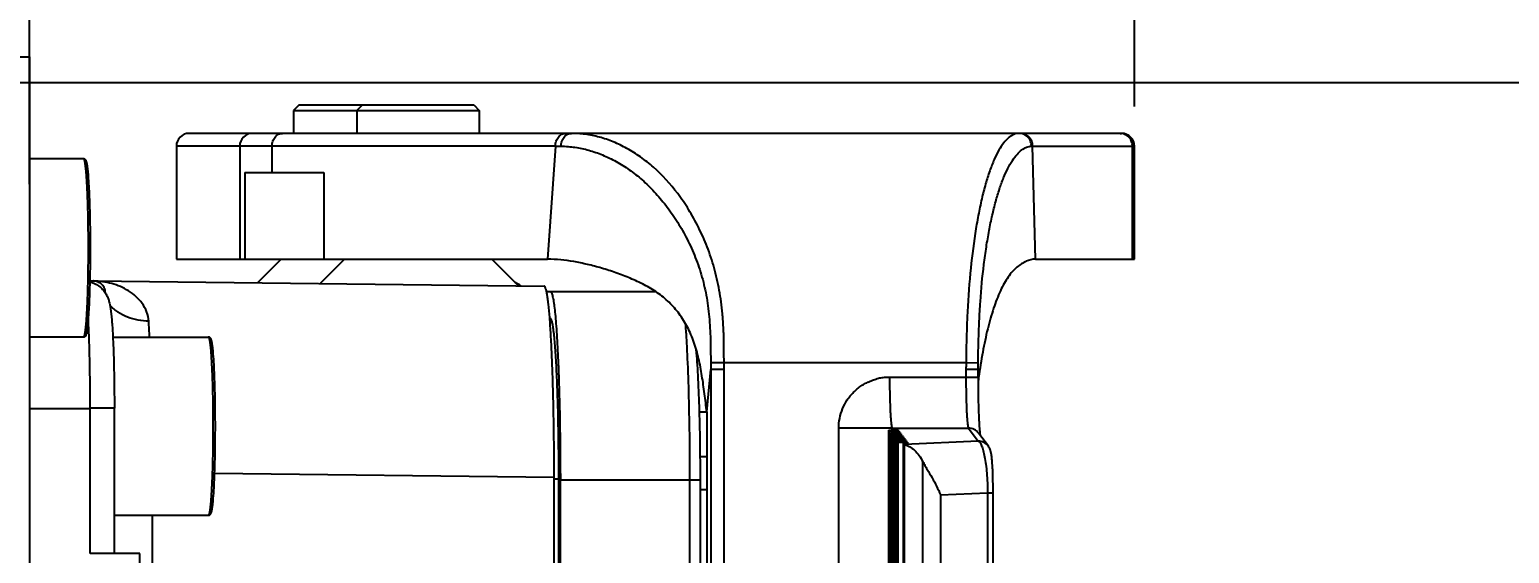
# Model space of a CAD drawing. Header units: millimetres. Extents: x 5828 to 6704, y 123 to 421.
# Drawn here: x 6440.183 to 6444.054, y 305.854 to 307.225 of the extents above; entities that cross this region are included whole.
import ezdxf

# ---------------------------------------------------------------- set-up
doc = ezdxf.new("R2010")
doc.units = ezdxf.units.MM
doc.layers.add('外形图', color=7, linetype='Continuous')
doc.layers.add('尺寸标注', color=7, linetype='Continuous')
doc.styles.add('微软雅黑', font='msyh.ttc', dxfattribs={"height": 1.5})
doc.dimstyles.new('尺寸标注_1_15比例', dxfattribs={"dimtxt": 1.5, "dimasz": 1.25, "dimexe": 0.5, "dimexo": 0.4, "dimgap": 0.5, "dimtad": 1, "dimdec": 1, "dimlfac": 15, "dimdsep": 46, "dimtxsty": '微软雅黑', "dimcen": 0.09, "dimadec": 0, "dimazin": 0, "dimtp": 0.01, "dimtm": 0.01, "dimtfac": 1, "dimtdec": 1, "dimtofl": 0, "dimtmove": 0, "dimatfit": 3, "dimfxl": 1, "dimtolj": 1, "dimarcsym": 0})

# ---------------------------------------------------------------- blocks, each defined once
blk = doc.blocks.new('*D773')
at = {"layer": 'Defpoints', "color": 0}
for p in [(6427.2498, 307.0871), (6427.2498, 299.8871), (6451.6761, 299.8871)]:
    blk.add_point(p, dxfattribs=at)
at = {"layer": '尺寸标注', "color": 0, "lineweight": -2}
for p, q in [((6451.6761, 307.0871), (6451.6761, 319.3456)), ((6427.6498, 307.0871), (6452.1761, 307.0871)), ((6451.6761, 305.8371), (6451.6761, 301.1371)), ((6427.6498, 299.8871), (6452.1761, 299.8871))]:
    blk.add_line(p, q, dxfattribs=at)
at = {"layer": '尺寸标注', "color": 0}
for points in [[(6451.8844, 305.8371), (6451.4677, 305.8371), (6451.6761, 307.0871)], [(6451.4677, 301.1371), (6451.8844, 301.1371), (6451.6761, 299.8871)]]:
    blk.add_solid(points, dxfattribs=at)
at = {"layer": '尺寸标注', "color": 0, "insert": (6450.3965, 314.5562), "char_height": 1.5, "attachment_point": 5, "rotation": 90, "style": '微软雅黑'}
blk.add_mtext('\\A1;\\A1;108±0.05', dxfattribs=at)
blk = doc.blocks.new('*D774')
at = {"layer": 'Defpoints', "color": 0}
for p in [(6436.4498, 308.0871), (6436.4498, 298.8871), (6458.2523, 298.8871)]:
    blk.add_point(p, dxfattribs=at)
at = {"layer": '尺寸标注', "color": 0, "lineweight": -2}
for p, q in [((6436.8498, 308.0871), (6458.7523, 308.0871)), ((6458.2523, 306.8371), (6458.2523, 300.1371)), ((6436.8498, 298.8871), (6458.7523, 298.8871))]:
    blk.add_line(p, q, dxfattribs=at)
at = {"layer": '尺寸标注', "color": 0}
for points in [[(6458.4607, 306.8371), (6458.044, 306.8371), (6458.2523, 308.0871)], [(6458.044, 300.1371), (6458.4607, 300.1371), (6458.2523, 298.8871)]]:
    blk.add_solid(points, dxfattribs=at)
at = {"layer": '尺寸标注', "color": 0, "insert": (6456.9733, 303.4871), "char_height": 1.5, "attachment_point": 5, "rotation": 90, "style": '微软雅黑'}
blk.add_mtext('\\A1;138', dxfattribs=at)
blk = doc.blocks.new('*D775')
at = {"layer": 'Defpoints', "color": 0}
for p in [(6440.1832, 318.1929), (6440.1832, 306.4204), (6426.0108, 303.4871)]:
    blk.add_point(p, dxfattribs=at)
at = {"layer": '尺寸标注', "color": 0, "lineweight": -2}
for p, q in [((6426.0108, 303.8871), (6426.0108, 318.6929)), ((6440.1832, 306.8204), (6440.1832, 318.6929)), ((6427.2608, 318.1929), (6438.9332, 318.1929))]:
    blk.add_line(p, q, dxfattribs=at)
at = {"layer": '尺寸标注', "color": 0}
for points in [[(6427.2608, 318.4013), (6427.2608, 317.9846), (6426.0108, 318.1929)], [(6438.9332, 317.9846), (6438.9332, 318.4013), (6440.1832, 318.1929)]]:
    blk.add_solid(points, dxfattribs=at)
at = {"layer": '尺寸标注', "color": 0, "insert": (6433.097, 319.472), "char_height": 1.5, "attachment_point": 5, "style": '微软雅黑'}
blk.add_mtext('\\A1;212.6', dxfattribs=at)
blk = doc.blocks.new('*D776')
at = {"layer": 'Defpoints', "color": 0}
for p in [(6443.0729, 318.1839), (6443.0729, 306.6242), (6440.1832, 306.4204)]:
    blk.add_point(p, dxfattribs=at)
at = {"layer": '尺寸标注', "color": 0, "lineweight": -2}
for p, q in [((6440.1832, 306.8204), (6440.1832, 318.6839)), ((6443.0729, 307.0242), (6443.0729, 318.6839)), ((6438.9332, 318.1839), (6437.6832, 318.1839)), ((6444.3229, 318.1839), (6445.5729, 318.1839))]:
    blk.add_line(p, q, dxfattribs=at)
at = {"layer": '尺寸标注', "color": 0}
for points in [[(6438.9332, 317.9755), (6438.9332, 318.3922), (6440.1832, 318.1839)], [(6444.3229, 318.3922), (6444.3229, 317.9755), (6443.0729, 318.1839)]]:
    blk.add_solid(points, dxfattribs=at)
at = {"layer": '尺寸标注', "color": 0, "insert": (6441.6092, 319.459), "char_height": 1.5, "attachment_point": 5, "style": '微软雅黑'}
blk.add_mtext('\\A1;43.3', dxfattribs=at)

msp = doc.modelspace()

# ---------------------------------------------------------------- linework, layer by layer
at = {"layer": '外形图', "color": 7, "linetype": 'Continuous'}
for p, q in [((6437.3831, 307.1537), (6440.1832, 307.1537)), ((6440.1832, 307.1537), (6440.1832, 299.8204)), ((6440.8871, 307.0271), (6440.8737, 307.0137)), ((6440.8873, 307.0271), (6440.8871, 307.0271)), ((6441.0528, 307.0271), (6440.8873, 307.0271)), ((6441.0528, 307.0271), (6441.0395, 307.0137)), ((6441.053, 307.0271), (6441.0528, 307.0271)), ((6441.3461, 307.0271), (6441.053, 307.0271)), ((6441.3461, 307.0271), (6441.3595, 307.0137)), ((6440.874, 307.0137), (6440.8737, 307.0137)), ((6440.8737, 307.0137), (6440.8737, 306.9537)), ((6440.874, 307.0137), (6441.0395, 307.0137)), ((6441.0397, 307.0137), (6441.0395, 307.0137)), ((6441.0395, 307.0137), (6441.0395, 306.9537)), ((6441.0397, 307.0137), (6441.3595, 307.0137)), ((6441.3595, 307.0137), (6441.3595, 306.9537)), ((6443.0396, 306.9537), (6440.6004, 306.9537)), ((6440.6007, 306.9537), (6440.6006, 306.9537)), ((6443.0353, 306.9537), (6443.0394, 306.9537)), ((6443.0394, 306.9537), (6443.0396, 306.9537)), ((6440.8172, 306.9204), (6440.5671, 306.9204)), ((6440.5671, 306.9204), (6440.5671, 306.6242)), ((6440.7328, 306.9204), (6440.7328, 306.6242)), ((6441.5585, 306.9204), (6440.8172, 306.9204)), ((6440.8172, 306.9204), (6440.8172, 306.8509)), ((6441.5585, 306.9204), (6441.5382, 306.6242)), ((6441.5585, 306.9204), (6441.5735, 306.9201)), ((6442.8036, 306.9203), (6442.8068, 306.9204)), ((6442.8068, 306.9204), (6443.0678, 306.9204)), ((6442.8138, 306.6242), (6442.8068, 306.9204)), ((6443.0729, 306.9204), (6443.0678, 306.9204)), ((6443.0678, 306.6242), (6443.0678, 306.9204)), ((6443.0729, 306.6242), (6443.0729, 306.9204)), ((6440.3239, 306.8871), (6440.1832, 306.8871)), ((6440.746, 306.8509), (6440.953, 306.8509)), ((6440.746, 306.8509), (6440.746, 306.6242)), ((6440.953, 306.8509), (6440.953, 306.6242)), ((6440.5671, 306.6242), (6441.5382, 306.6242)), ((6440.8411, 306.6242), (6440.7791, 306.5622)), ((6441.0068, 306.6242), (6440.943, 306.5604)), ((6441.3921, 306.6242), (6441.4618, 306.5545)), ((6442.8138, 306.6242), (6443.0729, 306.6242)), ((6440.3415, 306.5671), (6440.349, 306.5671)), ((6440.3491, 306.5671), (6441.5292, 306.5537)), ((6440.3495, 306.5671), (6440.3491, 306.5671)), ((6440.3502, 306.567), (6440.3492, 306.5671)), ((6440.3501, 306.567), (6440.3493, 306.5671)), ((6440.3496, 306.5671), (6440.3495, 306.5671)), ((6440.3502, 306.5671), (6440.3496, 306.5671)), ((6441.5456, 306.5387), (6441.5355, 306.5387)), ((6441.8213, 306.5387), (6441.5456, 306.5387)), ((6441.5437, 306.4687), (6441.5454, 306.4687)), ((6440.3239, 306.4204), (6440.1832, 306.4204)), ((6440.401, 306.4204), (6440.6505, 306.4204)), ((6441.9544, 306.2242), (6441.9648, 306.3353)), ((6441.9647, 306.3535), (6441.9997, 306.3537)), ((6441.9648, 306.3353), (6441.9648, 303.9055)), ((6441.9998, 306.3537), (6442.6325, 306.3537)), ((6441.9998, 303.8871), (6441.9998, 306.3357)), ((6442.6325, 306.3537), (6442.6642, 306.3532)), ((6442.6639, 306.3352), (6442.6642, 306.3532)), ((6442.6639, 306.315), (6442.6639, 306.3352)), ((6442.4324, 306.3151), (6442.6639, 306.315)), ((6440.4049, 306.2337), (6440.3417, 306.2337)), ((6440.3417, 305.8537), (6440.3417, 306.2336)), ((6440.4049, 305.8537), (6440.4049, 306.2337)), ((6441.9355, 306.2242), (6441.9544, 306.2242)), ((6441.9544, 306.2242), (6441.9544, 304.0166)), ((6442.4396, 306.1814), (6442.2995, 306.1814)), ((6442.2995, 304.0594), (6442.2995, 306.1814)), ((6442.4309, 306.1766), (6442.4552, 306.1783)), ((6442.4579, 306.1747), (6442.4309, 306.1766)), ((6442.4309, 304.0642), (6442.4309, 306.1766)), ((6442.4336, 306.1731), (6442.4579, 306.1747)), ((6442.4606, 306.1711), (6442.4336, 306.1731)), ((6442.4336, 304.0677), (6442.4336, 306.1731)), ((6442.4363, 306.1695), (6442.4606, 306.1711)), ((6442.4633, 306.1675), (6442.4363, 306.1695)), ((6442.4363, 304.0713), (6442.4363, 306.1695)), ((6442.4389, 306.1659), (6442.4633, 306.1675)), ((6442.4659, 306.1639), (6442.4389, 306.1659)), ((6442.4389, 304.0749), (6442.4389, 306.1659)), ((6442.4391, 306.182), (6442.6388, 306.182)), ((6442.4391, 306.182), (6442.4411, 306.1793)), ((6442.4396, 306.1772), (6442.4396, 306.1814)), ((6442.4552, 306.1783), (6442.4411, 306.1793)), ((6442.4411, 306.1773), (6442.4411, 306.1793)), ((6442.6388, 306.182), (6442.6643, 306.1479)), ((6442.6909, 306.1346), (6442.6654, 306.1687)), ((6442.4416, 306.1623), (6442.4659, 306.1639)), ((6442.4686, 306.1603), (6442.4416, 306.1623)), ((6442.4416, 304.0785), (6442.4416, 306.1623)), ((6442.4443, 306.1587), (6442.4686, 306.1603)), ((6442.4713, 306.1568), (6442.4443, 306.1587)), ((6442.4443, 304.0821), (6442.4443, 306.1587)), ((6442.447, 306.1551), (6442.4713, 306.1568)), ((6442.474, 306.1532), (6442.447, 306.1551)), ((6442.447, 304.0857), (6442.447, 306.1551)), ((6442.4497, 306.1515), (6442.474, 306.1532)), ((6442.4767, 306.1496), (6442.4497, 306.1515)), ((6442.4497, 304.0893), (6442.4497, 306.1515)), ((6442.4524, 306.1479), (6442.4767, 306.1496)), ((6442.4794, 306.146), (6442.4524, 306.1479)), ((6442.4524, 304.0929), (6442.4524, 306.1479)), ((6442.4551, 306.1443), (6442.4794, 306.146)), ((6442.4821, 306.1424), (6442.4551, 306.1443)), ((6442.4551, 304.0965), (6442.4551, 306.1443)), ((6442.4694, 306.1415), (6442.4821, 306.1424)), ((6442.4694, 304.0993), (6442.4694, 306.1415)), ((6442.4694, 306.1415), (6442.4712, 306.1392)), ((6442.6643, 306.1479), (6442.4712, 306.1392)), ((6442.4717, 304.1026), (6442.4717, 306.1382)), ((6441.9544, 306.1071), (6441.9376, 306.1071)), ((6442.5196, 304.1468), (6442.5196, 306.094)), ((6440.6671, 306.0639), (6441.5553, 306.0538)), ((6441.5553, 304.187), (6441.5553, 306.0538)), ((6441.5553, 306.0487), (6441.5674, 306.0487)), ((6441.5674, 304.1921), (6441.5674, 306.0487)), ((6441.9378, 306.0454), (6441.5714, 306.0454)), ((6441.5714, 304.1954), (6441.5714, 306.0454)), ((6441.9105, 304.1954), (6441.9105, 306.0454)), ((6441.9378, 304.1954), (6441.9378, 306.0454)), ((6441.9544, 306.0204), (6441.9378, 306.0204)), ((6442.566, 306.007), (6442.6891, 306.0126)), ((6442.6891, 306.0126), (6442.7034, 306.0126)), ((6442.6891, 306.0126), (6442.6891, 304.2282)), ((6442.7034, 306.0126), (6442.7033, 306.0259)), ((6442.566, 306.007), (6442.566, 304.2338)), ((6440.4049, 305.9537), (6440.6505, 305.9537)), ((6440.5047, 304.2871), (6440.5047, 305.9537)), ((6440.4715, 305.8537), (6440.3417, 305.8537)), ((6440.4715, 304.3871), (6440.4715, 305.8537))]:
    msp.add_line(p, q, dxfattribs=at)
for points in [[(6442.6642, 306.3532), (6442.6645, 306.3766), (6442.665, 306.401), (6442.6653, 306.4095)], [(6442.703, 306.046), (6442.7029, 306.0521), (6442.7027, 306.0579), (6442.7025, 306.0633), (6442.7024, 306.0683), (6442.7022, 306.073), (6442.702, 306.0773), (6442.7018, 306.0814), (6442.7015, 306.0852), (6442.7013, 306.0887), (6442.7011, 306.092), (6442.7009, 306.0952), (6442.7006, 306.0981), (6442.7004, 306.1008), (6442.7002, 306.1033), (6442.6999, 306.1057), (6442.6996, 306.1079), (6442.6994, 306.11), (6442.6991, 306.1119), (6442.6988, 306.1138), (6442.6985, 306.1156), (6442.6982, 306.1174), (6442.6978, 306.1191), (6442.6974, 306.1208), (6442.6969, 306.1225), (6442.6963, 306.1243), (6442.6956, 306.1261), (6442.6948, 306.1281), (6442.6938, 306.1301), (6442.6926, 306.1321), (6442.6912, 306.1342), (6442.6909, 306.1346)], [(6442.7033, 306.0259), (6442.7032, 306.0329), (6442.703, 306.046)], [(6442.7034, 304.2224), (6442.7034, 306.0126)]]:
    msp.add_lwpolyline(points, dxfattribs=at)
for centre, radius, start, end in [((6440.6004, 306.9204), 0.0333, 89.9841, 180), ((6440.7661, 306.9204), 0.0333, 89.9832, 180), ((6443.0353, 306.922), 0.0317, 82.8981, 89.9942), ((6443.0353, 306.9221), 0.0316, 82.3453, 82.8959), ((6443.0396, 306.9204), 0.0333, 360, 90), ((6441.2755, 306.229), 0.3784, 59.362, 61.9473), ((6437.2366, 306.2625), 3.2641, 2.7721, 3.4947), ((6446.4802, 306.3759), 4.5155, 180.2842, 180.5152), ((6445.2856, 305.9352), 2.6474, 171.7548, 171.9922), ((6442.6388, 306.1488), 0.0332, 36.8412, 90.0411), ((6442.6644, 306.1147), 0.0332, 36.8412, 90.0411)]:
    msp.add_arc(centre, radius, start, end, dxfattribs=at)
msp.add_ellipse((6441.5291, 306.0537), major_axis=(0, 0.5), ratio=0.052351, start_param=-1.570501, end_param=-1.164304, dxfattribs=at)
for points, knots in [([(6440.8172, 306.9204), (6440.8172, 306.9247), (6440.8186, 306.9332), (6440.8244, 306.9442), (6440.8321, 306.9507), (6440.8391, 306.9533), (6440.8427, 306.9537), (6440.8445, 306.9537)], [0, 0, 0, 0, 0.272026, 0.531499, 0.772108, 0.887072, 1, 1, 1, 1]), ([(6441.5585, 306.9204), (6441.5585, 306.9247), (6441.5598, 306.9332), (6441.5657, 306.9442), (6441.5734, 306.9507), (6441.5804, 306.9533), (6441.584, 306.9537), (6441.5858, 306.9537)], [0, 0, 0, 0, 0.272026, 0.5315, 0.772106, 0.88707, 1, 1, 1, 1]), ([(6441.5735, 306.9201), (6441.5735, 306.9243), (6441.5744, 306.9307), (6441.5776, 306.9385), (6441.5811, 306.9439), (6441.5854, 306.9483), (6441.5903, 306.9515), (6441.5954, 306.9533), (6441.5988, 306.9537), (6441.6005, 306.9537)], [0, 0, 0, 0, 0.261851, 0.3986, 0.533272, 0.662221, 0.783438, 0.895743, 1, 1, 1, 1]), ([(6441.9997, 306.3537), (6441.9995, 306.3644), (6441.9991, 306.3805), (6441.9991, 306.4019), (6441.9991, 306.4179), (6441.9986, 306.4339), (6441.9977, 306.4498), (6441.9967, 306.4656), (6441.995, 306.4865), (6441.9922, 306.5123), (6441.9875, 306.5428), (6441.9814, 306.5726), (6441.974, 306.6016), (6441.9653, 306.6296), (6441.9524, 306.6653), (6441.9338, 306.7072), (6441.9081, 306.7538), (6441.871, 306.8081), (6441.8287, 306.8549), (6441.782, 306.8921), (6441.7466, 306.9144), (6441.7106, 306.9319), (6441.674, 306.9444), (6441.6373, 306.952), (6441.6127, 306.9537), (6441.6005, 306.9537)], [0, 0, 0, 0, 0.040266, 0.060364, 0.080416, 0.100413, 0.120345, 0.140196, 0.159949, 0.199126, 0.237791, 0.275871, 0.313309, 0.350055, 0.386066, 0.455754, 0.522245, 0.585531, 0.702752, 0.757331, 0.809492, 0.859457, 0.907569, 0.954254, 1, 1, 1, 1]), ([(6442.7712, 306.9537), (6442.769, 306.9537), (6442.7644, 306.9532), (6442.7576, 306.9511), (6442.7509, 306.9475), (6442.7415, 306.9406), (6442.7301, 306.9281), (6442.7174, 306.9086), (6442.7053, 306.884), (6442.6938, 306.8544), (6442.683, 306.8199), (6442.6731, 306.7809), (6442.6641, 306.7377), (6442.6529, 306.6728), (6442.6421, 306.5842), (6442.636, 306.4914), (6442.6335, 306.4135), (6442.6328, 306.3737), (6442.6325, 306.3537)], [0, 0, 0, 0, 0.01052, 0.021495, 0.033291, 0.046189, 0.076051, 0.112194, 0.15508, 0.204844, 0.261409, 0.324551, 0.393901, 0.468967, 0.633743, 0.813072, 0.906055, 1, 1, 1, 1]), ([(6442.8036, 306.9203), (6442.8036, 306.9245), (6442.8025, 306.9309), (6442.7985, 306.9387), (6442.7944, 306.9441), (6442.7891, 306.9484), (6442.7816, 306.9525), (6442.7753, 306.9537), (6442.7712, 306.9537)], [0, 0, 0, 0, 0.242633, 0.372701, 0.504685, 0.635879, 0.763804, 1, 1, 1, 1]), ([(6442.8068, 306.9204), (6442.8068, 306.9247), (6442.8052, 306.9334), (6442.798, 306.9445), (6442.7872, 306.952), (6442.7786, 306.9537), (6442.7744, 306.9537)], [0, 0, 0, 0, 0.253325, 0.504715, 0.753342, 1, 1, 1, 1]), ([(6443.0678, 306.9204), (6443.0678, 306.9244), (6443.0664, 306.9324), (6443.0603, 306.9428), (6443.051, 306.9504), (6443.0434, 306.9529), (6443.0395, 306.9535)], [0, 0, 0, 0, 0.252729, 0.503964, 0.752939, 1, 1, 1, 1]), ([(6441.5735, 306.9201), (6441.5856, 306.9199), (6441.61, 306.9179), (6441.6463, 306.9102), (6441.6824, 306.8976), (6441.7179, 306.8804), (6441.7527, 306.8585), (6441.7862, 306.832), (6441.818, 306.8008), (6441.848, 306.7653), (6441.8759, 306.7258), (6441.9011, 306.6822), (6441.9229, 306.6347), (6441.9409, 306.5838), (6441.9541, 306.5297), (6441.9616, 306.4728), (6441.9644, 306.4138), (6441.9646, 306.3738), (6441.9647, 306.3535)], [0, 0, 0, 0, 0.047534, 0.095959, 0.145774, 0.19739, 0.251102, 0.306998, 0.365251, 0.42616, 0.489594, 0.555425, 0.623963, 0.694799, 0.767609, 0.842664, 0.920172, 1, 1, 1, 1]), ([(6442.6653, 306.4095), (6442.6657, 306.4269), (6442.6669, 306.4614), (6442.6706, 306.5286), (6442.6767, 306.5934), (6442.6853, 306.6554), (6442.6926, 306.6982), (6442.7007, 306.7379), (6442.7097, 306.7743), (6442.7195, 306.8071), (6442.7299, 306.836), (6442.741, 306.8609), (6442.7527, 306.8817), (6442.7648, 306.8982), (6442.7772, 306.9103), (6442.7883, 306.917), (6442.7972, 306.9197), (6442.8015, 306.9202), (6442.8036, 306.9203)], [0, 0, 0, 0, 0.095008, 0.18825, 0.366467, 0.450065, 0.529134, 0.603069, 0.671297, 0.733417, 0.789272, 0.838765, 0.881864, 0.918749, 0.949934, 0.976405, 0.988425, 1, 1, 1, 1]), ([(6440.3239, 306.4204), (6440.3248, 306.4204), (6440.3266, 306.4208), (6440.329, 306.4222), (6440.3307, 306.4244), (6440.3319, 306.427), (6440.3326, 306.4294), (6440.3333, 306.4322), (6440.3341, 306.4367), (6440.3351, 306.4435), (6440.3362, 306.4531), (6440.3376, 306.4696), (6440.3387, 306.4884), (6440.3397, 306.5093), (6440.3404, 306.5273), (6440.341, 306.5464), (6440.3417, 306.5738), (6440.3423, 306.6097), (6440.3425, 306.6537), (6440.3423, 306.6977), (6440.3417, 306.7336), (6440.341, 306.7611), (6440.3404, 306.7802), (6440.3397, 306.7981), (6440.3387, 306.8191), (6440.3376, 306.8379), (6440.3362, 306.8544), (6440.3351, 306.864), (6440.3341, 306.8708), (6440.3333, 306.8753), (6440.3326, 306.878), (6440.3319, 306.8805), (6440.3307, 306.8831), (6440.329, 306.8852), (6440.3266, 306.8867), (6440.3248, 306.8871), (6440.3239, 306.8871)], [0, 0, 0, 0, 0.00593, 0.010902, 0.017755, 0.022968, 0.028203, 0.034058, 0.040762, 0.057052, 0.077338, 0.101572, 0.161144, 0.19596, 0.233709, 0.274031, 0.31654, 0.406461, 0.500001, 0.593541, 0.683462, 0.72597, 0.766292, 0.804041, 0.838858, 0.898429, 0.922663, 0.942948, 0.959239, 0.965943, 0.971797, 0.977032, 0.982245, 0.989098, 0.99407, 1, 1, 1, 1]), ([(6440.3239, 306.8871), (6440.3241, 306.8871), (6440.3245, 306.8869), (6440.3248, 306.8864), (6440.3253, 306.8857), (6440.3258, 306.8844), (6440.3264, 306.8824), (6440.3269, 306.8799), (6440.3275, 306.8769), (6440.3281, 306.8733), (6440.3288, 306.8674), (6440.3298, 306.8589), (6440.3308, 306.8471), (6440.3317, 306.8335), (6440.3326, 306.8182), (6440.3334, 306.8013), (6440.3344, 306.7761), (6440.3353, 306.7419), (6440.336, 306.6987), (6440.3362, 306.6537), (6440.336, 306.6088), (6440.3353, 306.5656), (6440.3344, 306.5314), (6440.3334, 306.5062), (6440.3326, 306.4893), (6440.3317, 306.4739), (6440.3308, 306.4603), (6440.3298, 306.4486), (6440.3288, 306.44), (6440.3281, 306.4342), (6440.3275, 306.4306), (6440.3269, 306.4276), (6440.3264, 306.4251), (6440.3258, 306.4231), (6440.3253, 306.4218), (6440.3248, 306.4211), (6440.3245, 306.4206), (6440.3241, 306.4204), (6440.3239, 306.4204)], [0, 0, 0, 0, 0.001411, 0.002394, 0.00362, 0.006867, 0.011226, 0.016719, 0.023346, 0.031101, 0.039968, 0.060967, 0.086158, 0.11531, 0.148147, 0.184358, 0.223596, 0.309629, 0.402955, 0.5, 0.597045, 0.690371, 0.776404, 0.815642, 0.851853, 0.88469, 0.913842, 0.939033, 0.960032, 0.968899, 0.976654, 0.983281, 0.988774, 0.993133, 0.99638, 0.997606, 0.998589, 1, 1, 1, 1]), ([(6441.9544, 306.2242), (6441.9525, 306.2401), (6441.9487, 306.2717), (6441.9423, 306.3185), (6441.9338, 306.3638), (6441.9236, 306.3999), (6441.9132, 306.427), (6441.9013, 306.4523), (6441.8833, 306.4814), (6441.8611, 306.507), (6441.8411, 306.5247), (6441.8251, 306.5366), (6441.8082, 306.5474), (6441.7848, 306.5605), (6441.7544, 306.5747), (6441.7172, 306.589), (6441.6798, 306.6009), (6441.6429, 306.6106), (6441.5961, 306.6203), (6441.561, 306.6242), (6441.5382, 306.6242)], [0, 0, 0, 0, 0.073578, 0.146188, 0.216905, 0.285045, 0.318072, 0.350424, 0.413317, 0.474618, 0.505102, 0.535674, 0.566407, 0.597228, 0.658841, 0.720043, 0.780287, 0.838933, 0.89531, 1, 1, 1, 1]), ([(6442.8138, 306.6242), (6442.8057, 306.6242), (6442.7929, 306.6209), (6442.7772, 306.6124), (6442.765, 306.6032), (6442.7532, 306.5914), (6442.7421, 306.577), (6442.7317, 306.5601), (6442.7219, 306.5408), (6442.7127, 306.5191), (6442.7042, 306.4952), (6442.6963, 306.4692), (6442.6862, 306.4311), (6442.6754, 306.3795), (6442.6687, 306.3369), (6442.6655, 306.3148)], [0, 0, 0, 0, 0.066808, 0.105207, 0.147033, 0.192579, 0.242322, 0.296756, 0.356221, 0.420863, 0.490649, 0.565402, 0.644823, 0.815972, 1, 1, 1, 1]), ([(6440.3415, 306.5648), (6440.3461, 306.5636), (6440.355, 306.5602), (6440.3668, 306.5526), (6440.3764, 306.5432), (6440.3834, 306.5331), (6440.3879, 306.5237), (6440.3913, 306.5136), (6440.3938, 306.5025), (6440.3958, 306.4893), (6440.3973, 306.4751), (6440.3987, 306.4588), (6440.4005, 306.4329), (6440.4022, 306.3956), (6440.4038, 306.3459), (6440.4047, 306.2911), (6440.4049, 306.2531), (6440.4049, 306.2337)], [0, 0, 0, 0, 0.040117, 0.07969, 0.117941, 0.153095, 0.182578, 0.205873, 0.242892, 0.278554, 0.31835, 0.363979, 0.415854, 0.537535, 0.679576, 0.836058, 1, 1, 1, 1]), ([(6440.4947, 306.4615), (6440.4942, 306.4701), (6440.4906, 306.4869), (6440.4784, 306.509), (6440.4618, 306.5272), (6440.4423, 306.5416), (6440.4208, 306.5528), (6440.3904, 306.5635), (6440.3662, 306.5668), (6440.3502, 306.5671)], [0, 0, 0, 0, 0.132365, 0.258862, 0.383249, 0.507106, 0.630385, 0.753411, 1, 1, 1, 1]), ([(6440.3815, 306.5358), (6440.3814, 306.5385), (6440.3808, 306.5434), (6440.3783, 306.55), (6440.3748, 306.5553), (6440.3693, 306.5608), (6440.3611, 306.5654), (6440.3538, 306.5669), (6440.3502, 306.567)], [0, 0, 0, 0, 0.162668, 0.302766, 0.43056, 0.550124, 0.776659, 1, 1, 1, 1]), ([(6441.5532, 306.2514), (6441.5527, 306.2729), (6441.5516, 306.3141), (6441.5494, 306.3726), (6441.5468, 306.4244), (6441.5439, 306.4684), (6441.5411, 306.4997), (6441.5386, 306.5201), (6441.5371, 306.5304), (6441.5358, 306.5373), (6441.5349, 306.5416), (6441.534, 306.5452), (6441.5331, 306.5482), (6441.5321, 306.5506), (6441.5311, 306.5525), (6441.5299, 306.5537), (6441.5292, 306.5537)], [0, 0, 0, 0, 0.211655, 0.405192, 0.576548, 0.722141, 0.838962, 0.885825, 0.924682, 0.941059, 0.955384, 0.967654, 0.977878, 0.986089, 0.992363, 1, 1, 1, 1]), ([(6441.5456, 306.5387), (6441.5461, 306.5387), (6441.5468, 306.5383), (6441.5476, 306.5373), (6441.5485, 306.5358), (6441.5496, 306.5331), (6441.5508, 306.5289), (6441.552, 306.5236), (6441.5532, 306.5171), (6441.5544, 306.5095), (6441.5561, 306.4972), (6441.558, 306.4791), (6441.5601, 306.4543), (6441.5621, 306.4255), (6441.564, 306.3931), (6441.5657, 306.3574), (6441.5677, 306.304), (6441.5697, 306.2318), (6441.5711, 306.1404), (6441.5714, 306.0775), (6441.5714, 306.0454)], [0, 0, 0, 0, 0.002822, 0.004789, 0.00724, 0.013733, 0.022453, 0.033439, 0.046693, 0.062201, 0.079936, 0.121933, 0.172317, 0.23062, 0.296294, 0.368715, 0.447192, 0.619258, 0.80591, 1, 1, 1, 1]), ([(6440.4947, 306.4615), (6440.4855, 306.4617), (6440.4667, 306.4636), (6440.4392, 306.4715), (6440.4139, 306.4846), (6440.3995, 306.4968), (6440.3933, 306.5036)], [0, 0, 0, 0, 0.246091, 0.501326, 0.75569, 1, 1, 1, 1]), ([(6440.3417, 306.2337), (6440.3417, 306.2748), (6440.3412, 306.3346), (6440.3392, 306.411), (6440.3378, 306.4462), (6440.337, 306.4628)], [0, 0, 0, 0, 0.538009, 0.782956, 1, 1, 1, 1]), ([(6441.5674, 306.0487), (6441.5674, 306.076), (6441.5672, 306.1296), (6441.5659, 306.2074), (6441.5643, 306.2689), (6441.5625, 306.3143), (6441.5611, 306.3448), (6441.5595, 306.3724), (6441.5578, 306.3968), (6441.556, 306.418), (6441.5543, 306.4334), (6441.5529, 306.4439), (6441.5519, 306.4503), (6441.5509, 306.4558), (6441.5499, 306.4604), (6441.5488, 306.4639), (6441.5479, 306.4662), (6441.5471, 306.4676), (6441.5465, 306.4683), (6441.5458, 306.4687), (6441.5454, 306.4687)], [0, 0, 0, 0, 0.19409, 0.380742, 0.552808, 0.631285, 0.703706, 0.76938, 0.827683, 0.878067, 0.920064, 0.937799, 0.953307, 0.966561, 0.977547, 0.986267, 0.99276, 0.995211, 0.997178, 1, 1, 1, 1]), ([(6441.9105, 306.0454), (6441.9105, 306.0853), (6441.91, 306.1628), (6441.9078, 306.2731), (6441.9049, 306.3576), (6441.9017, 306.4168), (6441.9, 306.4431), (6441.899, 306.4553)], [0, 0, 0, 0, 0.291954, 0.5665, 0.807282, 0.910438, 1, 1, 1, 1]), ([(6440.669, 306.1871), (6440.669, 306.2019), (6440.6689, 306.2311), (6440.6683, 306.267), (6440.6677, 306.2944), (6440.6671, 306.3135), (6440.6664, 306.3315), (6440.6654, 306.3524), (6440.6642, 306.3712), (6440.6628, 306.3877), (6440.6617, 306.3973), (6440.6607, 306.4041), (6440.6599, 306.4086), (6440.6592, 306.4114), (6440.6585, 306.4139), (6440.6574, 306.4164), (6440.6557, 306.4186), (6440.6532, 306.4201), (6440.6515, 306.4204), (6440.6505, 306.4204)], [0, 0, 0, 0, 0.18708, 0.366922, 0.451939, 0.532584, 0.608081, 0.677714, 0.796857, 0.845325, 0.885896, 0.918477, 0.931885, 0.943594, 0.954064, 0.96449, 0.978197, 0.98814, 1, 1, 1, 1]), ([(6440.6505, 306.4204), (6440.6507, 306.4204), (6440.6511, 306.4202), (6440.6514, 306.4197), (6440.6519, 306.419), (6440.6524, 306.4177), (6440.653, 306.4158), (6440.6535, 306.4132), (6440.6541, 306.4102), (6440.6547, 306.4066), (6440.6555, 306.4008), (6440.6564, 306.3922), (6440.6574, 306.3805), (6440.6583, 306.3669), (6440.6592, 306.3515), (6440.66, 306.3346), (6440.661, 306.3094), (6440.6619, 306.2752), (6440.6626, 306.232), (6440.6627, 306.2022), (6440.6627, 306.1871)], [0, 0, 0, 0, 0.002822, 0.004789, 0.00724, 0.013733, 0.022453, 0.033438, 0.046693, 0.062201, 0.079936, 0.121933, 0.172317, 0.23062, 0.296294, 0.368715, 0.447192, 0.619258, 0.80591, 1, 1, 1, 1]), ([(6441.9378, 306.0454), (6441.9378, 306.0787), (6441.9374, 306.1433), (6441.9354, 306.235), (6441.9327, 306.3051), (6441.9297, 306.3545), (6441.9279, 306.3768), (6441.9269, 306.3873)], [0, 0, 0, 0, 0.292348, 0.565719, 0.804138, 0.907237, 1, 1, 1, 1]), ([(6441.9998, 306.3357), (6441.9956, 306.3356), (6441.9893, 306.3356), (6441.9813, 306.3355), (6441.9761, 306.3354), (6441.9718, 306.3354), (6441.9684, 306.3354), (6441.9662, 306.3353), (6441.9652, 306.3353), (6441.9648, 306.3353)], [0, 0, 0, 0, 0.366846, 0.535508, 0.68557, 0.811288, 0.907851, 0.971564, 1, 1, 1, 1]), ([(6442.6639, 306.3352), (6442.6639, 306.3352), (6442.6638, 306.3352), (6442.6637, 306.3352), (6442.6636, 306.3352), (6442.6633, 306.3352), (6442.663, 306.3352), (6442.6624, 306.3352), (6442.6615, 306.3352), (6442.6601, 306.3352), (6442.6586, 306.3352), (6442.6568, 306.3352), (6442.6547, 306.3352), (6442.6524, 306.3352), (6442.649, 306.3352), (6442.6444, 306.3352), (6442.6385, 306.3352), (6442.6344, 306.3352), (6442.6323, 306.3352)], [0, 0, 0, 0, 0.001187, 0.004748, 0.010673, 0.018949, 0.029558, 0.042475, 0.075115, 0.116574, 0.166479, 0.224383, 0.289765, 0.362035, 0.440545, 0.613409, 0.802149, 1, 1, 1, 1]), ([(6442.2995, 306.1814), (6442.2994, 306.1901), (6442.3012, 306.2076), (6442.3088, 306.2328), (6442.3191, 306.2522), (6442.3295, 306.2662), (6442.3382, 306.276), (6442.3479, 306.2848), (6442.3583, 306.2927), (6442.3697, 306.2994), (6442.3816, 306.3049), (6442.3938, 306.3095), (6442.4063, 306.3135), (6442.4193, 306.3151), (6442.4281, 306.3152), (6442.4324, 306.3151)], [0, 0, 0, 0, 0.124996, 0.249983, 0.374944, 0.437488, 0.500026, 0.562555, 0.625072, 0.687574, 0.750079, 0.812581, 0.875061, 0.937515, 1, 1, 1, 1]), ([(6442.4324, 306.315), (6442.4324, 306.3067), (6442.4326, 306.2904), (6442.4331, 306.2667), (6442.4336, 306.2447), (6442.4342, 306.2278), (6442.4349, 306.2156), (6442.4354, 306.2078), (6442.436, 306.2009), (6442.4365, 306.195), (6442.4371, 306.1902), (6442.4377, 306.1864), (6442.4382, 306.184), (6442.4387, 306.1827), (6442.439, 306.1822), (6442.4391, 306.182)], [0, 0, 0, 0, 0.186251, 0.36631, 0.533342, 0.681722, 0.747311, 0.806346, 0.858299, 0.902773, 0.93939, 0.967847, 0.988015, 0.995004, 1, 1, 1, 1]), ([(6442.6323, 306.315), (6442.6323, 306.3067), (6442.6324, 306.2904), (6442.6328, 306.2667), (6442.6333, 306.2447), (6442.634, 306.2278), (6442.6346, 306.2156), (6442.6351, 306.2078), (6442.6357, 306.2009), (6442.6362, 306.195), (6442.6368, 306.1902), (6442.6374, 306.1864), (6442.638, 306.184), (6442.6384, 306.1827), (6442.6387, 306.1822), (6442.6388, 306.182)], [0, 0, 0, 0, 0.1864, 0.366276, 0.533335, 0.68174, 0.747299, 0.806319, 0.858289, 0.902766, 0.939381, 0.967851, 0.988014, 0.994998, 1, 1, 1, 1]), ([(6442.6639, 306.315), (6442.6639, 306.2987), (6442.6642, 306.2675), (6442.6651, 306.2299), (6442.6662, 306.2032), (6442.6671, 306.1869), (6442.6681, 306.174), (6442.6688, 306.1665), (6442.6693, 306.1635)], [0, 0, 0, 0, 0.323512, 0.616972, 0.743492, 0.852022, 0.939071, 1, 1, 1, 1]), ([(6440.6505, 305.9537), (6440.6515, 305.9537), (6440.6532, 305.9541), (6440.6557, 305.9556), (6440.6574, 305.9578), (6440.6585, 305.9603), (6440.6592, 305.9628), (6440.6599, 305.9655), (6440.6607, 305.97), (6440.6617, 305.9768), (6440.6628, 305.9864), (6440.6642, 306.0029), (6440.6654, 306.0217), (6440.6664, 306.0427), (6440.6671, 306.0606), (6440.6677, 306.0797), (6440.6683, 306.1072), (6440.6689, 306.1431), (6440.669, 306.1722), (6440.669, 306.1871)], [0, 0, 0, 0, 0.01186, 0.021803, 0.03551, 0.045936, 0.056406, 0.068115, 0.081523, 0.114105, 0.154676, 0.203144, 0.322288, 0.391921, 0.467418, 0.548062, 0.633079, 0.812921, 1, 1, 1, 1]), ([(6440.6627, 306.1871), (6440.6627, 306.1719), (6440.6626, 306.1421), (6440.6619, 306.0989), (6440.661, 306.0647), (6440.66, 306.0395), (6440.6592, 306.0226), (6440.6583, 306.0073), (6440.6574, 305.9937), (6440.6564, 305.9819), (6440.6555, 305.9734), (6440.6547, 305.9675), (6440.6541, 305.964), (6440.6535, 305.9609), (6440.653, 305.9584), (6440.6524, 305.9564), (6440.6519, 305.9551), (6440.6514, 305.9544), (6440.6511, 305.9539), (6440.6507, 305.9537), (6440.6505, 305.9537)], [0, 0, 0, 0, 0.19409, 0.380743, 0.552808, 0.631285, 0.703706, 0.76938, 0.827683, 0.878067, 0.920064, 0.937799, 0.953307, 0.966562, 0.977547, 0.986267, 0.99276, 0.995211, 0.997178, 1, 1, 1, 1]), ([(6442.4717, 306.1382), (6442.4716, 306.1384), (6442.4714, 306.1387), (6442.4713, 306.139), (6442.4712, 306.1392)], [0, 0, 0, 0, 0.532812, 1, 1, 1, 1]), ([(6442.4717, 306.1382), (6442.474, 306.1377), (6442.4786, 306.1363), (6442.4878, 306.132), (6442.4988, 306.1238), (6442.5104, 306.1104), (6442.5167, 306.0998), (6442.5196, 306.094)], [0, 0, 0, 0, 0.106089, 0.215783, 0.45072, 0.711589, 1, 1, 1, 1]), ([(6442.6643, 306.1479), (6442.6652, 306.1476), (6442.6669, 306.1464), (6442.6691, 306.1437), (6442.6713, 306.1401), (6442.6735, 306.1354), (6442.6756, 306.1297), (6442.6784, 306.1202), (6442.6815, 306.1059), (6442.6846, 306.0861), (6442.6879, 306.0547), (6442.689, 306.0298), (6442.6891, 306.0126)], [0, 0, 0, 0, 0.019323, 0.043572, 0.073792, 0.110456, 0.15375, 0.203705, 0.323138, 0.46693, 0.63154, 1, 1, 1, 1]), ([(6442.5196, 306.094), (6442.5213, 306.0907), (6442.525, 306.0839), (6442.5331, 306.07), (6442.5437, 306.052), (6442.5557, 306.0299), (6442.5628, 306.0147), (6442.566, 306.007)], [0, 0, 0, 0, 0.11382, 0.235476, 0.489815, 0.74719, 1, 1, 1, 1])]:
    msp.add_open_spline(points, degree=3, knots=knots, dxfattribs=at)
for points in [[(6441.9998, 306.3357), (6441.9998, 306.3417), (6441.9998, 306.3477), (6441.9998, 306.3537)], [(6442.6324, 306.3352), (6442.6323, 306.3285), (6442.6323, 306.3218), (6442.6323, 306.315)], [(6442.6325, 306.3537), (6442.6325, 306.3476), (6442.6324, 306.3414), (6442.6324, 306.3352)], [(6440.1832, 306.2335), (6440.236, 306.2335), (6440.2889, 306.2336), (6440.3417, 306.2336)]]:
    msp.add_open_spline(points, degree=3, dxfattribs=at)

# ---------------------------------------------------------------- dimensions: what is measured, and where the dimension line sits
at = {"layer": '尺寸标注'}
dim = msp.add_linear_dim(base=(6440.1832, 318.1929), p1=(6426.0108, 303.4871), p2=(6440.1832, 306.4204), dimstyle='尺寸标注_1_15比例', dxfattribs=at)
dim.commit()
dim.dimension.update_dxf_attribs({"geometry": '*D775', "text_midpoint": (6433.097, 319.472)})
dim = msp.add_linear_dim(base=(6443.0729, 318.1839), p1=(6440.1832, 306.4204), p2=(6443.0729, 306.6242), dimstyle='尺寸标注_1_15比例', dxfattribs=at)
dim.commit()
dim.dimension.update_dxf_attribs({"geometry": '*D776', "text_midpoint": (6441.6092, 318.1839), "dimtype": 160})
dim = msp.add_linear_dim(base=(6451.6761, 299.8871), p1=(6427.2498, 307.0871), p2=(6427.2498, 299.8871), angle=90, text='\\A1;<>±0.05', dimstyle='尺寸标注_1_15比例', override={"dimtxsty": '微软雅黑'}, dxfattribs=at)
dim.commit()
dim.dimension.update_dxf_attribs({"geometry": '*D773', "text_midpoint": (6451.6761, 314.5562), "dimtype": 160})
dim = msp.add_linear_dim(base=(6458.2523, 298.8871), p1=(6436.4498, 308.0871), p2=(6436.4498, 298.8871), angle=90, dimstyle='尺寸标注_1_15比例', dxfattribs=at)
dim.commit()
dim.dimension.update_dxf_attribs({"geometry": '*D774', "text_midpoint": (6456.9733, 303.4871)})

doc.saveas('drawing.dxf')
